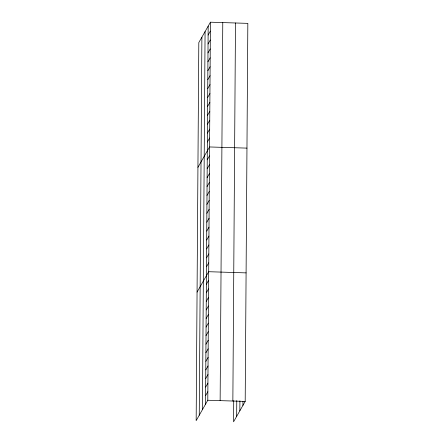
<?xml version="1.0" encoding="UTF-8"?>
<svg xmlns="http://www.w3.org/2000/svg" width="444" height="444" viewBox="0 0 444 444"><rect width="100%" height="100%" fill="white"/><g stroke="black" fill="none" stroke-linecap="round" stroke-linejoin="round"><path stroke-width="0.67" d="M199.256 415.212L201.892 37.168M202.442 409.629L205.078 31.585M205.533 404.212L208.169 26.168M210.428 22.2L198.807 42.585L196.165 420.629L207.792 400.249L210.428 22.2L247.835 23.371L245.193 401.415L233.572 421.8L233.716 400.704M220.135 400.632L222.771 22.583M232.856 401.032L235.492 22.983M236.658 416.383L236.769 400.56M239.843 410.8L239.915 400.915M242.935 405.383L242.962 401.426M208.108 35.076L210.367 31.113M208.042 43.989L210.306 40.021M207.981 52.897L210.245 48.934M207.92 61.81L210.184 57.842M207.859 70.724L210.117 66.755M207.798 79.631L210.056 75.669M207.731 88.545L209.995 84.576M207.67 97.452L209.934 93.49M207.609 106.366L209.873 102.398M207.548 115.279L209.807 111.311M207.487 124.187L209.746 120.224M207.42 133.1L209.685 129.132M207.359 142.008L209.624 138.045M197.935 167.338L209.562 146.958L246.964 148.124M207.237 159.834L209.496 155.866M207.176 168.742L209.435 164.78M207.109 177.656L209.374 173.687M207.048 186.563L209.313 182.601M206.987 195.477L209.252 191.514M206.926 204.39L209.185 200.422M206.865 213.298L209.124 209.335M206.804 222.211L209.063 218.243M206.738 231.124L209.002 227.156M206.676 240.032L208.941 236.069M206.615 248.945L208.874 244.977M206.554 257.853L208.813 253.89M206.493 266.766L208.752 262.798M197.064 292.096L208.691 271.711L246.093 272.882M206.371 284.249L208.63 280.281M206.31 292.818L208.569 288.85M206.249 301.387L208.514 297.419M206.188 309.951L208.452 305.988M206.127 318.52L208.391 314.557M206.072 327.089L208.33 323.127M206.01 335.658L208.275 331.696M205.949 344.228L208.214 340.265M205.888 352.797L208.153 348.834M205.833 361.366L208.092 357.403M205.772 369.935L208.031 365.973M205.711 378.504L207.975 374.542M205.65 387.074L207.914 383.111M205.594 395.643L207.853 391.68M207.792 400.249L245.193 401.415"/></g></svg>
